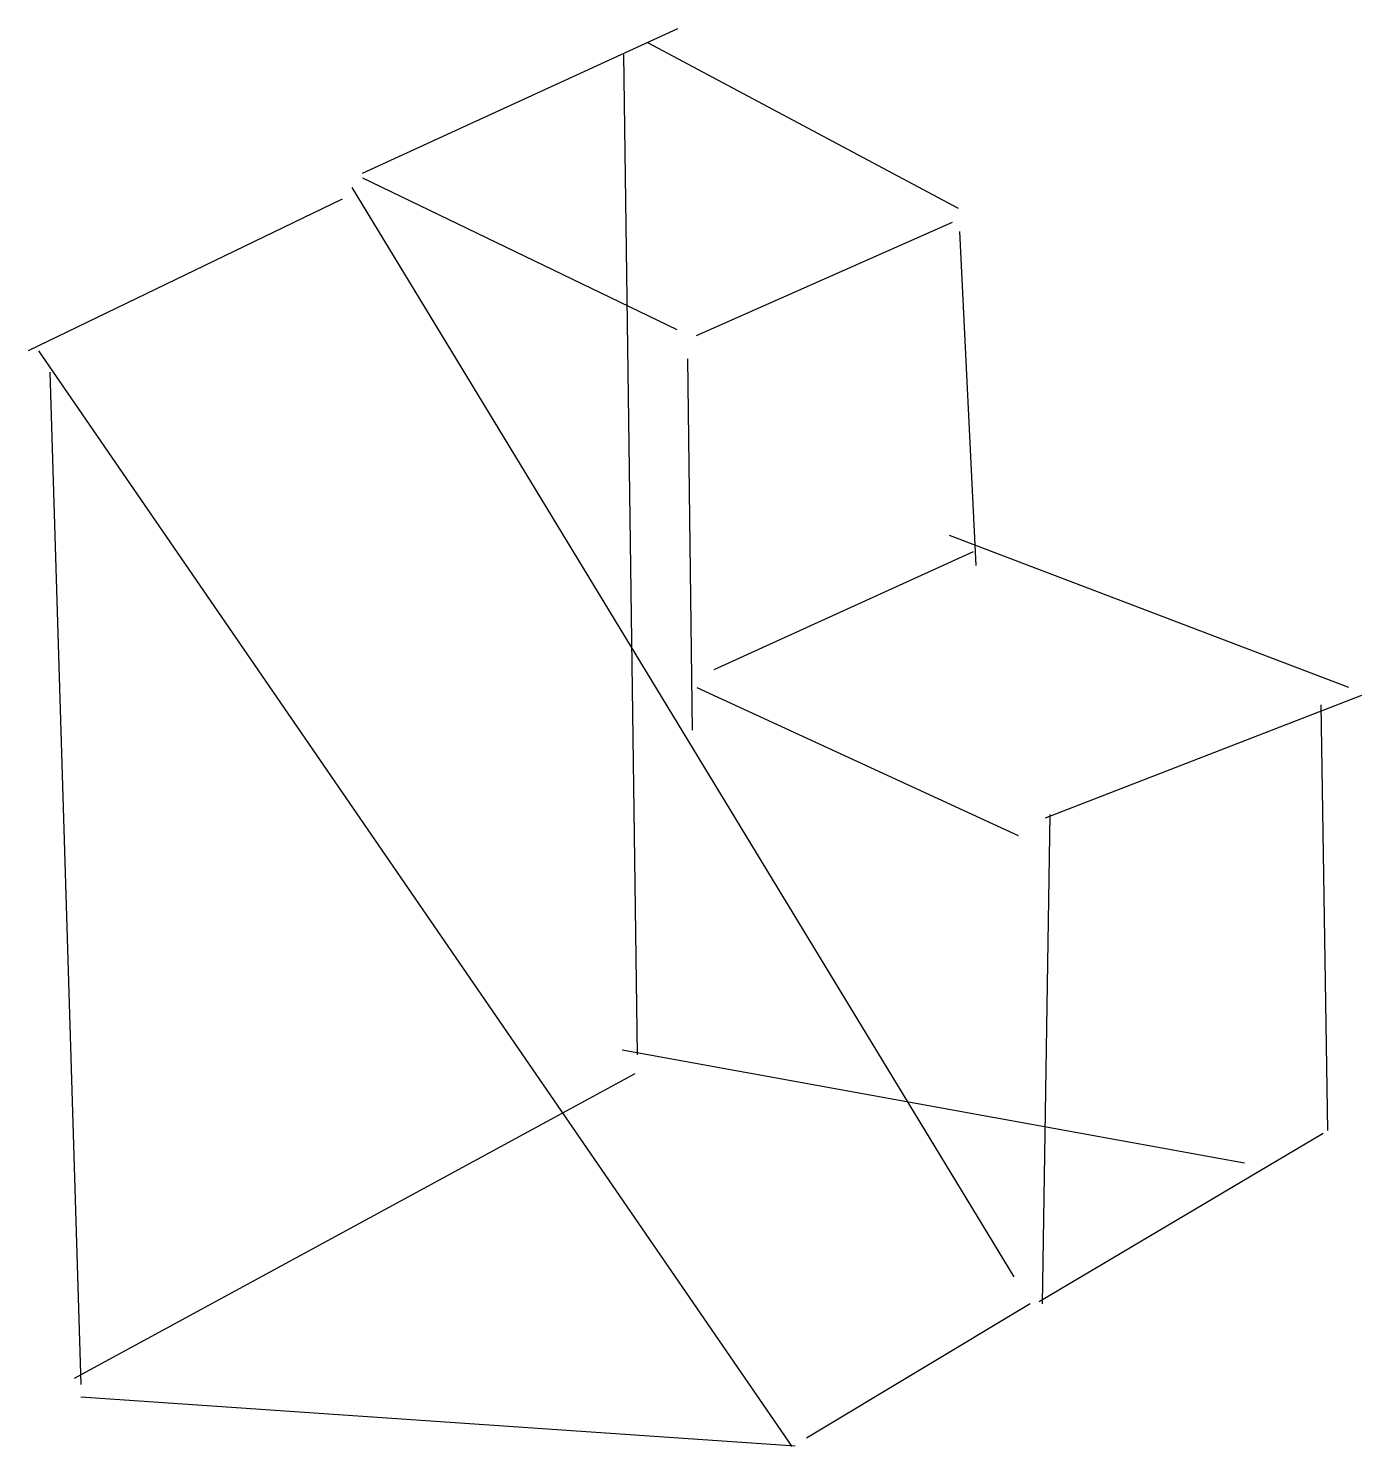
# Model space of a CAD drawing. Header units: millimetres. Extents: x 726.5 to 784.5, y 1173.4 to 1235.1.
import ezdxf

# ---------------------------------------------------------------- set-up
doc = ezdxf.new("R2010")
doc.units = ezdxf.units.MM
doc.layers.get('0').update_dxf_attribs({"lineweight": 30})

msp = doc.modelspace()

# ---------------------------------------------------------------- linework, layer by layer
for p, q in [((741.036, 1228.797), (754.751, 1235.089)), ((753.43, 1234.48), (766.942, 1227.274)), ((752.392, 1233.958), (752.982, 1190.467)), ((741.036, 1228.594), (754.7, 1221.997)), ((726.508, 1221.083), (740.172, 1227.68)), ((740.569, 1228.172), (769.358, 1180.819)), ((755.564, 1221.743), (766.688, 1226.665)), ((767, 1226.254), (767.712, 1211.741)), ((726.949, 1221.073), (759.712, 1173.432)), ((755.165, 1220.723), (755.369, 1204.577)), ((727.447, 1220.146), (728.786, 1176.137)), ((766.544, 1213.052), (783.916, 1206.455)), ((756.334, 1207.216), (767.611, 1212.341)), ((755.579, 1206.441), (769.548, 1199.996)), ((784.482, 1206.086), (770.716, 1200.757)), ((782.703, 1205.686), (783.004, 1187.18)), ((770.919, 1200.907), (770.592, 1179.639)), ((752.324, 1190.684), (779.391, 1185.763)), ((728.518, 1176.404), (752.888, 1189.647)), ((770.454, 1179.738), (782.813, 1187.058)), ((760.348, 1173.818), (770.069, 1179.661)), ((728.786, 1175.602), (759.851, 1173.461))]:
    msp.add_line(p, q)

doc.saveas('drawing.dxf')
